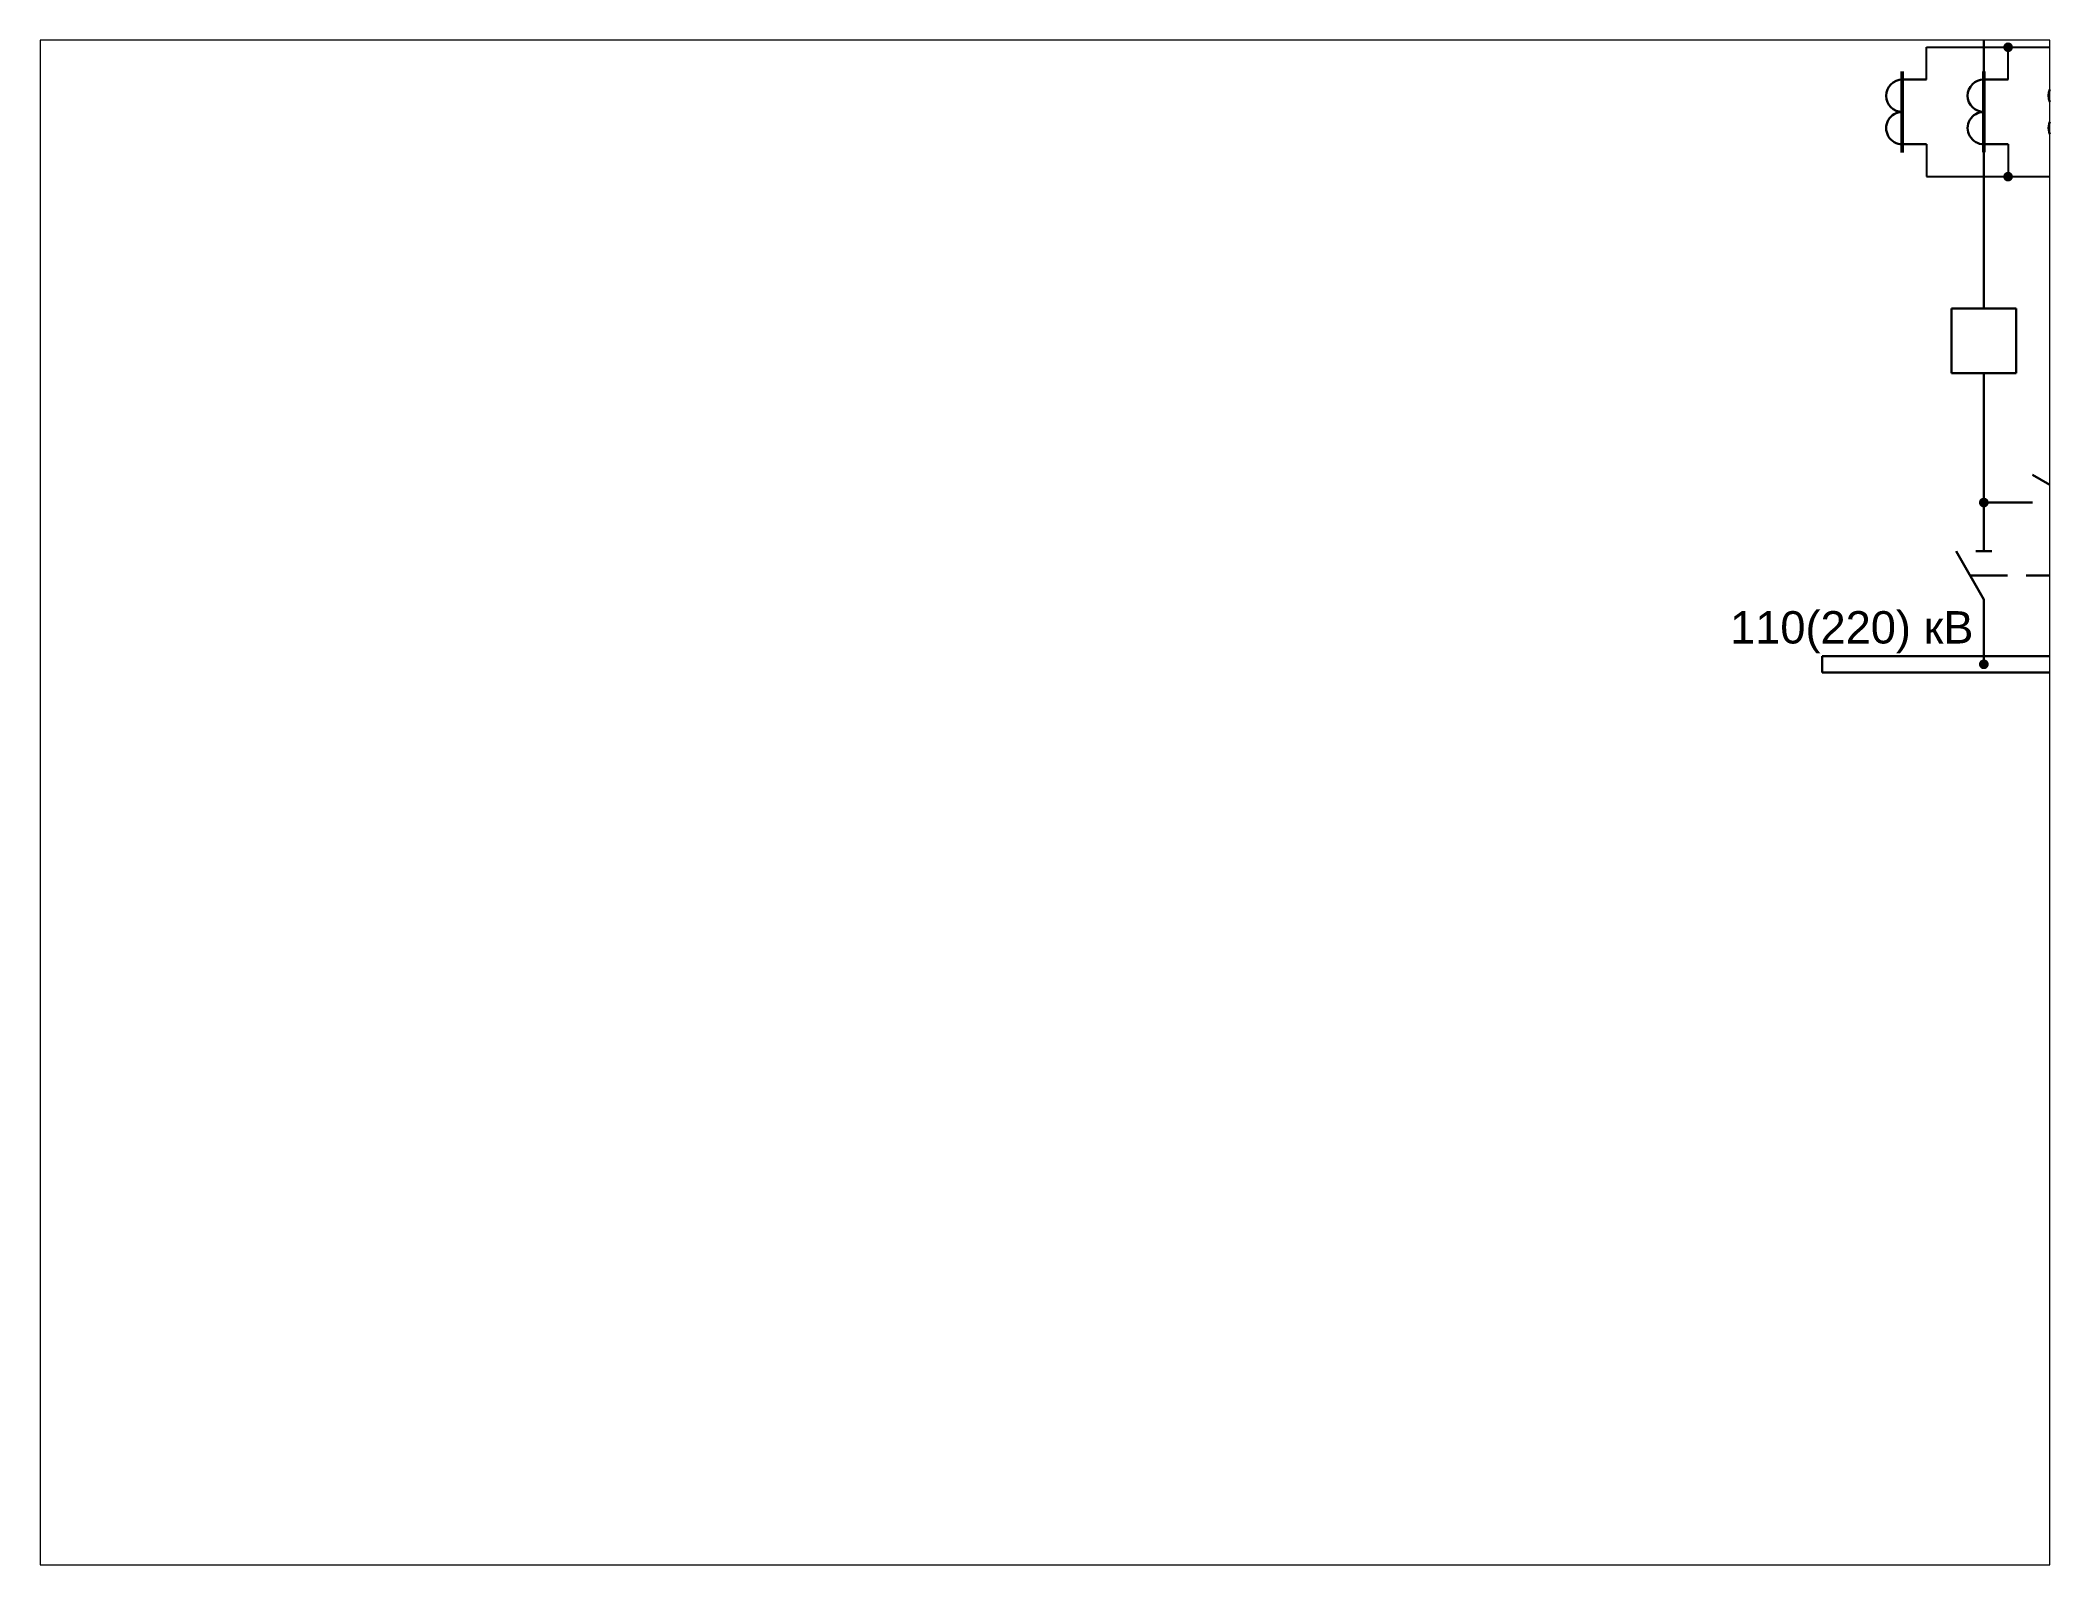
# Paper-space layout 'Лист1' of a CAD drawing. Header units: millimetres. Extents: x 26 to 231, y 20 to 176.
# The model-space entities are those that its viewports show. They can reach past a viewport. Long polylines and large blocks are cut down to what shows.
import ezdxf
from ezdxf.enums import TextEntityAlignment as Align

# ---------------------------------------------------------------- set-up
doc = ezdxf.new("R2010")
doc.units = ezdxf.units.MM
doc.linetypes.add('штриховая2', pattern=[9.525, 6.35, -3.175])
doc.layers.add('Основная', color=7, linetype='Continuous', lineweight=30)
doc.styles.add('Аннотативный', font='arial.ttf')
doc.styles.add('Вывод', font='tahoma.ttf', dxfattribs={"height": 2.5})
doc.styles.add('Компонент', font='ARIALN.TTF', dxfattribs={"height": 3.5})

# ---------------------------------------------------------------- blocks, each defined once
blk = doc.blocks.new('*U45')
at = {"layer": 'Основная', "color": 0}
for p, q in [((0, 0), (40, 0)), ((0, -2), (0, 0)), ((40, -2), (40, 0)), ((0, -2), (40, -2))]:
    blk.add_line(p, q, dxfattribs=at)
at = {"layer": 'Основная', "style": 'Компонент'}
blk.add_attdef('ОШ', text='', height=3.5, dxfattribs=at).set_placement((3.67, 5.57), align=Align.MIDDLE_CENTER)
blk = doc.blocks.new('*U44')
at = {"ltscale": 0.25, "const_width": 0.6}
blk.add_lwpolyline([(0, -0.3, 1), (0, 0.3, 1)], format="xyb", close=True, dxfattribs=at)
at = {"layer": 'Основная', "color": 0}
for p, q in [((0, 4), (0, 6)), ((0, 2), (0, 4)), ((0, 0), (0, 2))]:
    blk.add_line(p, q, dxfattribs=at)
blk = doc.blocks.new('*U41')
at = {"layer": 'Основная', "color": 0}
blk.add_line((0, 0), (6, 3.43), dxfattribs=at)
blk = doc.blocks.new('*U16')
at = {"layer": 'Основная', "color": 0}
for p, q in [((-3, 0), (-9, 0)), ((9, 0), (3, 0))]:
    blk.add_line(p, q, dxfattribs=at)
at = {"layer": 'Основная', "ltscale": 0.25, "xscale": -1}
blk.add_blockref('*U41', (3, 0), dxfattribs=at)
at = {"layer": 'Основная'}
for tag, height, style, p in [('ОУ', 3.5, 'Компонент', (-25, 0)), ('В1', 2.5, 'Вывод', (-7, -2)), ('В2', 2.5, 'Вывод', (7, -2))]:
    blk.add_attdef(tag, text='', height=height, dxfattribs=dict(at, style=style)).set_placement(p, align=Align.MIDDLE_CENTER)
blk = doc.blocks.new('*U6')
at = {"layer": 'Основная', "color": 0}
blk.add_line((0, -1), (0, 1), dxfattribs=at)
blk = doc.blocks.new('*U15')
at = {"layer": 'Основная', "color": 0}
for p, q in [((0, 3), (0, 9)), ((0, -9), (0, -3))]:
    blk.add_line(p, q, dxfattribs=at)
at = {"ltscale": 0.25, "rotation": 89.99999999999999}
blk.add_blockref('*U6', (0, 3), dxfattribs=at)
at = {"layer": 'Основная', "ltscale": 0.25, "rotation": 89.99999999999999}
blk.add_blockref('*U41', (0, -3), dxfattribs=at)
at = {"layer": 'Основная'}
for tag, height, style, p in [('В1', 2.5, 'Вывод', (2, 7)), ('ОУ', 3.5, 'Компонент', (-12, 0)), ('В2', 2.5, 'Вывод', (2, -7))]:
    blk.add_attdef(tag, text='', height=height, dxfattribs=dict(at, style=style)).set_placement(p, align=Align.MIDDLE_CENTER)
blk = doc.blocks.new('*U19')
at = {"layer": 'Основная'}
for p, q in [((0, 0), (-8, 0)), ((-8, -8), (-8, 0)), ((0, -8), (0, 0)), ((0, -8), (-8, -8))]:
    blk.add_line(p, q, dxfattribs=at)
at = {"layer": 'Основная', "style": 'Компонент'}
blk.add_attdef('ОУ', text='', height=3.5, dxfattribs=at).set_placement((-15, -3), align=Align.MIDDLE_CENTER)
blk = doc.blocks.new('*U42')
at = {"ltscale": 0.25, "const_width": 0.6}
blk.add_lwpolyline([(0, -0.3, 1), (0, 0.3, 1)], format="xyb", close=True, dxfattribs=at)
at = {"layer": 'Основная', "color": 0}
for p, q in [((0, 14), (0, 16)), ((0, 2), (0, 14)), ((0, 0), (0, 2))]:
    blk.add_line(p, q, dxfattribs=at)
blk = doc.blocks.new('*U43')
at = {"ltscale": 0.25, "const_width": 0.6}
blk.add_lwpolyline([(0, 0.3, 1), (0, -0.3, 1)], format="xyb", close=True, dxfattribs=at)
at = {"layer": 'Основная', "color": 0}
for p, q in [((0, 0), (0, -2)), ((0, -2), (0, -42)), ((0, -42), (0, -44))]:
    blk.add_line(p, q, dxfattribs=at)
blk = doc.blocks.new('*U24')
at = {"ltscale": 0.25}
for p, q in [((0, 4), (3, 4)), ((0, -4), (3, -4))]:
    blk.add_line(p, q, dxfattribs=at)
for centre, major_axis, start_param, end_param in [((0, 2), (0, -2), 3.141593, 6.283185), ((0, -2), (-2, 0), 4.712389, 7.853982)]:
    blk.add_ellipse(centre, major_axis=major_axis, ratio=1, start_param=start_param, end_param=end_param, dxfattribs=at)
at = {"layer": 'Основная', "color": 0, "lineweight": 50}
blk.add_line((0, -5), (0, 5), dxfattribs=at)
at = {"layer": 'Основная'}
for tag, height, style, p in [('В1', 2.5, 'Вывод', (5, 6)), ('ОУ', 3.5, 'Компонент', (-6, 0)), ('В2', 2.5, 'Вывод', (5, -6))]:
    blk.add_attdef(tag, text='', height=height, dxfattribs=dict(at, style=style)).set_placement(p, align=Align.MIDDLE_CENTER)

msp = doc.modelspace()

# ---------------------------------------------------------------- hatches: boundary and pattern name
h = msp.add_hatch(color=256)
h.dxf.hatch_style = 1
h.paths.add_polyline_path([(2444.12, 2432.57, 1), (2442.92, 2432.57, 1)])
h = msp.add_hatch(color=256)
h.dxf.hatch_style = 1
h.paths.add_polyline_path([(2444.12, 2416.57, 1), (2442.92, 2416.57, 1)])

# ---------------------------------------------------------------- linework, layer by layer
for p, q in [((2433.44, 2428.57), (2433.44, 2432.57)), ((2433.44, 2432.57), (2472.01, 2432.57)), ((2443.52, 2428.58), (2443.52, 2432.57)), ((2433.44, 2420.57), (2433.44, 2416.57)), ((2443.52, 2420.58), (2443.52, 2416.57)), ((2433.44, 2416.57), (2472.01, 2416.57))]:
    msp.add_line(p, q)
at = {"layer": 'Основная', "linetype": 'штриховая2', "ltscale": 0.5}
msp.add_lwpolyline([(2438.81, 2367.27), (2449.52, 2367.27), (2449.52, 2377.98)], dxfattribs=at)

# ---------------------------------------------------------------- block references
at = {"layer": 'Основная', "ltscale": 0.25}
for name, p in [('*U43', (2440.52, 2444.27)), ('*U24', (2430.44, 2424.57)), ('*U24', (2440.52, 2424.58)), ('*U24', (2450.53, 2424.59)), ('*U19', (2444.52, 2400.27)), ('*U42', (2440.52, 2376.27)), ('*U16', (2449.52, 2376.27)), ('*U15', (2440.52, 2367.27)), ('*U44', (2440.52, 2356.27))]:
    msp.add_blockref(name, p, dxfattribs=at)
ref = msp.add_blockref('*U45', (2420.52, 2357.27), dxfattribs=at)
ref.add_attrib('ОШ', '110(220) кВ', dxfattribs={"height": 4, "style": 'Аннотативный'}).set_placement((2424.19, 2362.84), align=Align.TOP_CENTER)

psp = doc.layouts.new('Лист1')

# ---------------------------------------------------------------- viewports
at = {"layer": '0'}
psp.add_viewport(center=(128.5, 97.5), size=(205.6, 156), view_center_point=(2324.44, 2339.18), view_height=188.5327, dxfattribs=at)

doc.saveas('drawing.dxf')
